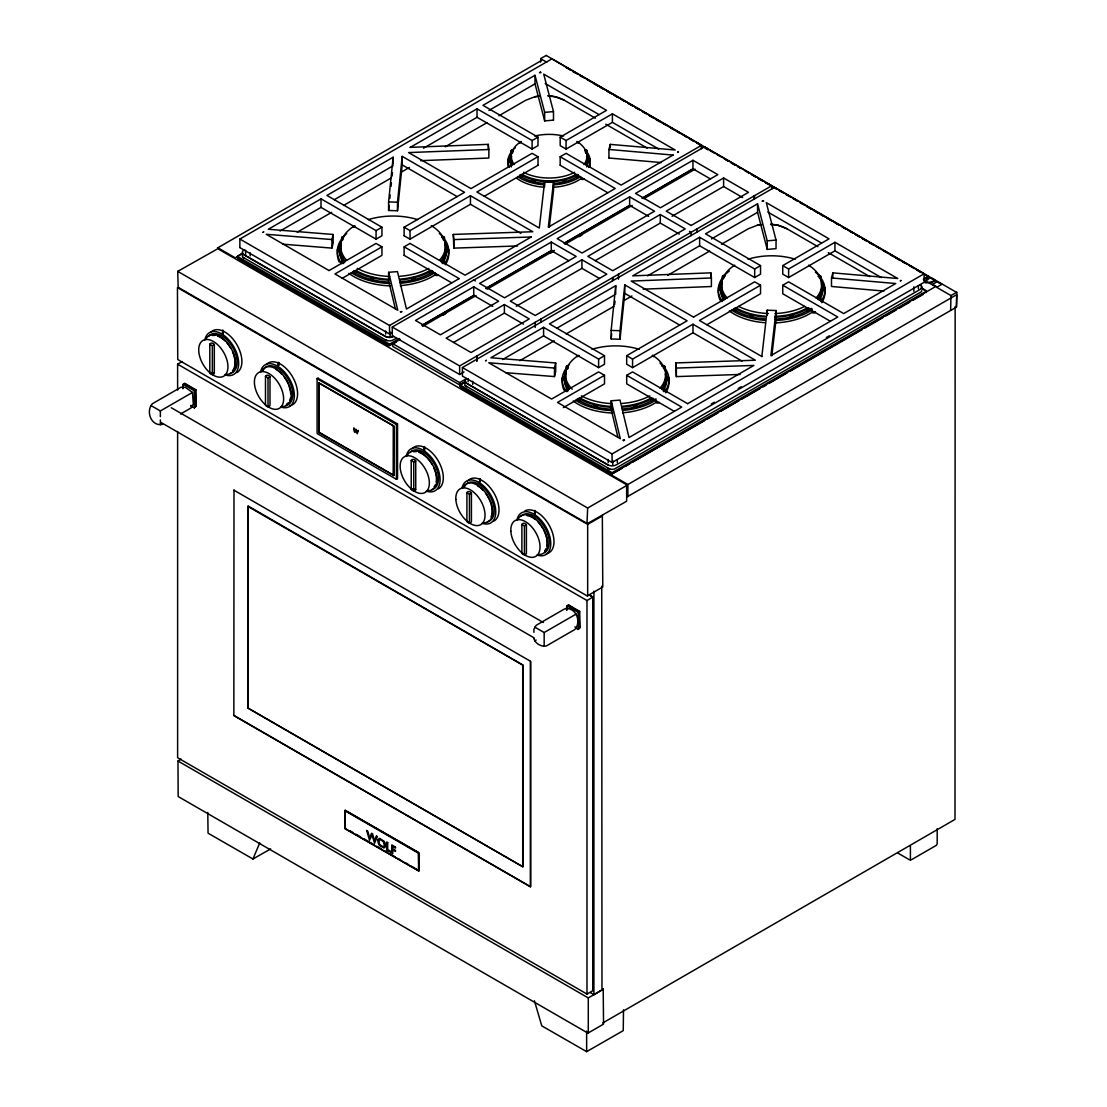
<?xml version="1.0" encoding="UTF-8"?>
<svg xmlns="http://www.w3.org/2000/svg" width="1107" height="1107" viewBox="0 0 1107 1107"><rect width="100%" height="100%" fill="white"/><g stroke="black" fill="none" stroke-linecap="round" stroke-linejoin="round"><path stroke-width="1.5" d="M194.32 407.791L196.271 405.965L195.911 389.802L194.32 390.729L194.32 407.791L190.598 406.061M235.016 258.139L242.862 253.157M318.193 378.345L397.538 423.898L397.538 478.681A1.937 1.591 60 0 1 396.431 479.317L317.1 433.515L317.1 378.732A1.937 1.591 60 0 1 318.193 378.096M319.162 432.56L319.162 382.98L393.691 425.946L393.774 475.401L319.01 432.574L319.314 383.008M280.029 231.045L321.002 207.383L321.002 198.831L376.062 230.616L376.062 239.126L381.929 235.777L381.957 227.239L376.062 230.616M333.152 234.49L333.152 242.987L331.892 248.106L331.92 239.555L333.11 234.463L268.309 229.26L321.016 198.886M345.246 810.532L418.875 852.639L418.875 870.974L344.914 828.659L345.246 810.282L418.529 852.681L418.875 870.974L345.246 828.631L345.246 810.366M392.432 332.321L389.539 333.996L389.526 325.486L239.873 239.057L239.859 247.567M396.431 479.317L396.431 424.535L317.1 378.732M402.228 164.874L402.201 156.378L397.496 202.207L397.496 210.745L402.187 164.86L457.122 196.576M520.94 233.425L470.447 204.269L410.047 239.14L410.019 230.616L470.433 195.731L532.813 231.737L453.317 234.435M418.529 871.015L418.529 853.234L344.692 810.601M392.625 343.917L392.805 346.436L459.64 384.904L459.64 382.607L392.805 343.682M470.447 195.773L470.447 204.269M476.826 360.993L476.826 355.873L476.951 361.076M533.906 632.388L533.906 629.205L536.148 625.33L564.612 608.905C575.889 606.401 581.77 621.843 574.851 629.509L546.388 645.935C541.406 647.083 535.414 643.624 533.906 638.739M540.382 72.232L541.046 72.564L539.469 72.702L540.368 72.19M546.429 55.599L956.877 292.566L956.448 307.137L627.489 496.614M505.608 372.685L554.469 376.588L554.482 368.077L555.7 362.958L490.871 357.755L543.565 327.326L598.624 359.097L598.624 367.621L604.491 364.258L604.505 355.721L598.624 359.097M578.117 629.371L580.054 627.544L579.708 611.382L578.117 612.296L578.117 629.371L577.148 629.233M587.665 596.023L587.665 524.386L177.452 287.557L177.729 359.526L587.236 595.953L602.775 586.987L602.333 515.419M627.074 485.295L587.665 508.044L586.987 523.348L178.172 287.322L177.743 271.367L217.83 248.729L626.645 484.755L626.645 501.236L587.665 523.445M588.287 1033.163L588.287 997.919L177.964 761.021L178.172 796.528L587.955 1033.122L603.536 1024.113L603.204 988.911M658.748 149.071L612.406 122.324L612.406 113.813L675.187 150.012L610.289 144.38L608.933 149.445L673.111 155.077M624.777 293.355L624.763 284.859L620.045 330.702L620.045 339.254L624.735 293.355L679.67 325.071M956.448 306.694L956.697 294.67L627.89 484.506L627.89 496.669M632.581 359.097L626.714 355.707L626.687 364.217L632.554 367.635L632.581 359.097L692.996 324.213L692.996 332.764L742.008 361.062M692.996 324.268L755.375 360.218L675.879 362.93L676.363 376.601L740.099 374.457M834.955 242.308L788.627 269.001L782.76 265.625L782.732 274.121L788.599 277.539L834.941 250.819L834.941 242.267L897.735 278.507L832.851 272.862L831.495 277.94L831.482 286.478L883.898 291.058M950.636 310.154L950.968 295.583L923.708 279.85M537.974 137.13L532.107 140.52L477.034 108.79L477.034 117.287L532.08 149.058L537.974 145.681L538.002 137.143L482.97 105.345L535.013 75.276L534.999 83.828L544.672 120.898L553.486 120.137M767.22 249.393L757.575 212.323L757.562 203.771L767.234 240.856L767.262 249.407L776.035 248.632L776.049 240.122L766.279 202.609L829.046 238.849L782.76 265.597M677.871 151.631L678.522 151.95L677.622 152.475L677.871 151.576M393.137 164.03L393.137 157.236L388.599 201.903L397.482 202.235M397.482 210.773L388.599 210.468L389.124 205.293M389.83 198.416L390.176 194.97M391.062 186.363L391.408 182.932M392.113 176.041L392.459 172.609M620.017 339.268L611.161 338.963L611.147 330.44L615.713 285.661L549.473 323.908L604.491 355.679M611.147 338.95L611.673 333.788M614.662 304.536L615.008 301.09M549.293 227.322L553.528 190.598L553.542 182.046M761.837 356.523L767.193 310.195L776.076 310.527L776.09 319.037M776.09 310.527L770.887 355.61L837.764 317.003L782.76 285.232L788.599 281.828L843.7 313.585L895.729 283.53L831.523 277.954M771.842 355.817L776.09 319.079M393.137 157.249L326.925 195.427L381.929 227.198M615.7 285.689L615.686 294.227M378.013 839.964L378.013 842.123A4.982 2.878 60 0 0 379.646 845.582L383.686 847.907A4.912 2.837 60 0 0 385.194 846.772L385.416 845.873A5.369 3.1 60 0 0 385.333 844.184L385.181 843.589A4.871 2.809 60 0 0 384.074 841.265L379.673 838.428M486.374 360.342L485.475 360.868L486.319 360.412M554.482 376.574L555.7 371.523L555.7 362.985M535.013 75.304L544.672 112.347L544.672 120.884M757.548 203.826L705.519 233.826L760.537 265.597M180.579 413.99L191.068 407.93L193.296 404.055L192.48 392.432L185.284 387.325L180.815 387.325L152.351 403.751C145.432 411.417 151.327 426.873 162.604 424.368M217.47 248.01L541.558 60.442M195.911 389.802L184.703 383.34L182.752 385.167L182.752 388.557M396.334 342.16L388.695 345.619L238.047 258.637L237.216 257.211L238.047 255.772L242.544 253.185M209.804 344.249L209.804 373.059A4.262 3.487 -60 0 0 212.336 374.512A3.003 2.449 60 0 0 214.315 373.363L214.315 344.568A4.262 3.487 -60 0 0 211.783 343.115A3.003 2.449 60 0 0 209.804 344.249L212.336 345.716L214.315 344.568M265.486 376.408L265.486 405.204A4.262 3.487 -60 0 0 268.019 406.656A3.003 2.449 60 0 0 269.997 405.522L269.997 376.726A4.262 3.487 -60 0 0 267.465 375.259A3.003 2.449 60 0 0 265.486 376.408L268.019 377.861L269.997 376.726M343.045 239.652C339.254 239.652 343.834 234.02 343.101 237.922M337.524 249.324C338.216 247.193 342.52 249.712 338.991 250.099L337.552 249.269C336.625 251.04 339.365 252.493 340.403 250.819M353.41 227.212L354.821 226.368M343.045 263.535C338.396 261.93 345.744 258.318 344.554 262.719M247.94 506.286L247.94 708.079L522.988 866.878L522.988 665.086L248.148 506.024M353.354 271.381C359.055 268.157 354.102 277.58 353.354 271.381L354.821 272.156L356.26 271.326M370.9 278.148C376.38 274.91 372.09 284.513 370.9 278.148L372.353 278.922L373.806 278.092M412.288 278.092C411.278 283.447 418.474 276.902 413.727 278.922C410.434 278.48 414.281 276.127 415.139 278.051M444.419 238.821C445.567 237.341 441.859 235.044 442.98 237.922L444.419 238.821L443.035 239.652M429.862 272.889C431.772 275.435 434.608 270.952 431.329 270.509M445.637 249.324C446.55 247.525 449.442 248.881 448.556 250.722C446.73 254.098 443.658 247.498 447.09 250.099L448.543 249.269M441.568 262.691C440.323 258.346 447.795 261.847 443.035 263.535M546.429 55.35L540.866 58.422L540.52 62.117M512.569 152.78C510.327 152.724 510.825 149.417 512.624 149.666M511.088 159.228C507.573 155.686 507.297 164.002 511.019 160.723M519.778 143.08L521.12 142.236M411.223 460.54L411.223 489.336A4.262 3.487 -60 0 0 413.755 490.802A3.003 2.449 60 0 0 415.734 489.654L415.734 460.858A4.262 3.487 -60 0 0 413.202 459.405A3.003 2.449 60 0 0 411.223 460.54L413.755 462.006L415.734 460.858M532.522 180.275C537.933 176.982 533.629 186.613 532.522 180.275L533.989 181.064L533.989 182.558M577.439 74.044L572.776 71.401M465.092 381.68L460.595 384.267L459.779 385.706L460.595 387.132L611.244 474.114M584.33 77.974L579.764 75.304M547.688 181.977L549.086 181.133L550.553 182.018M562.73 180.275C568.306 177.078 563.38 186.322 562.73 180.275L565.635 181.728M575.557 175.28C574.27 178.144 579.653 178.213 578.463 175.335L576.996 176.124C573.717 175.667 577.55 173.329 578.408 175.238M585.617 152.78C587.734 152.711 587.471 149.583 585.548 149.666M587.097 159.228C588.855 155.796 592.01 162.591 588.62 159.878M466.905 492.684L466.905 521.48A4.262 3.487 -60 0 0 469.437 522.947A3.003 2.449 60 0 0 471.416 521.798L471.416 493.002A4.262 3.487 -60 0 0 468.884 491.55A3.003 2.449 60 0 0 466.905 492.684L469.437 494.151L471.416 493.002M639.306 109.759L634.74 107.019L638.144 109.095M659.952 121.632L655.247 118.961L659.91 121.701M567.753 368.659C565.525 368.603 566.023 365.296 567.808 365.531M562.411 377.805C563.103 375.688 567.407 378.193 563.878 378.58L562.439 377.75C561.512 379.535 564.252 380.988 565.29 379.314M577.619 356.662L578.961 355.817M566.355 389.235C571.24 385.956 566.909 393.566 566.355 389.235L567.808 390.079M669.098 126.862L673.651 129.644M521.895 524.441L521.895 553.237A4.262 3.487 -60 0 0 524.427 554.69A3.003 2.449 60 0 0 526.406 553.555L526.406 524.76A4.262 3.487 -60 0 0 523.874 523.293A3.003 2.449 60 0 0 521.895 524.441L524.427 525.894L526.406 524.76M577.563 398.921C582.974 395.559 578.463 405.273 577.563 398.921L579.03 399.696L580.469 398.866M594.362 405.342C593.421 407.141 596.244 408.594 597.254 406.85C598.942 403.668 591.802 404.65 595.801 406.172L597.254 405.342M714.942 153.375L710.265 150.773M633.951 405.342C632.996 407.141 635.833 408.594 636.829 406.85C637.826 402.74 630.27 405.771 636.829 406.85M610.331 474.82L934.419 287.253M735.546 165.33L730.924 162.577L735.546 165.247M579.708 611.382L568.486 604.906L566.549 606.747L566.549 610.137M650.708 398.921C656.119 395.559 651.608 405.273 650.708 398.921L652.161 399.696L653.614 398.866M664.823 367.828C665.681 366.057 663.065 364.66 661.972 366.279L664.823 367.828L663.439 368.659M749.314 173.218L744.679 170.589M756.178 177.231L751.556 174.477L756.192 177.189M725.265 276.183C723.411 273.567 720.505 278.203 723.798 278.563M721.335 289.218C717.599 292.497 717.876 284.181 721.39 287.723M725.32 299.139C724.573 297.451 721.473 298.599 722.401 300.537M769.932 185.132L765.255 182.42L768.756 184.495M733.623 308.77L735.076 309.614C739.836 307.525 732.543 314.18 733.664 308.728M750.38 315.301C755.873 312.063 751.584 321.667 750.38 315.301L751.847 316.076L753.3 315.246M804.291 205.016L799.711 202.277M789.969 315.301C795.352 311.98 790.924 321.556 789.969 315.301L792.903 316.699M809.618 310.334C807.764 312.949 804.858 308.327 808.152 307.954C810.227 307.525 810.379 312.119 808.276 309.49M819.484 278.563C821.477 278.687 821.505 274.439 819.429 277.068L818.018 276.252L819.429 275.408L820.827 276.183M821.961 289.218C828.908 291.39 820.079 284.112 823.359 288.498L824.826 287.723M820.868 300.592L820.868 299.084L819.429 299.928C815.984 299.499 820.052 297.119 820.827 299.042M852.418 232.719L847.796 230.048M859.295 236.677L854.729 234.061M873.036 244.702L869.618 242.654M879.927 248.632L875.291 246.003M886.79 252.645L884.507 251.247M590.695 992.882L594.168 994.612L601.973 989.824L601.738 586.157M534.418 1000.77L541.766 1025.857L586.641 1051.65L623.227 1030.645L623.518 1009.819M925.673 280.348C928.095 272.599 942.002 285.426 930.281 277.746C912.514 290.006 947.896 275.339 930.281 283.088M941.78 284.388L937.159 281.635L941.794 284.347L937.159 287.059L932.564 284.278M897.763 853.013L909.539 859.807L911.296 859.807L936.314 845.361L937.186 843.852L937.186 828.7M602.734 1022.979L954.995 819.415L955.147 306.57M259.73 842.939L252.95 859.004L208.061 833.197L207.77 812.372M183.333 384.378L184.703 383.575L195.302 390.162L195.704 406.753L194.32 407.556M319.01 432.394L319.162 383.022M543.579 327.34L543.579 335.864L502.578 359.54M699.624 237.272L754.67 269.001L760.537 265.625L760.551 274.121L754.683 277.539L699.624 245.782L699.624 237.272L632.72 275.851L710.832 272.848M926.296 292.608L925.95 290.504L921.481 287.917M448.501 250.819L447.159 249.974L447.09 248.425M444.391 262.76L441.541 261.21M653.033 117.729L648.439 114.948L653.033 117.633M177.964 761.021L181.091 759.07M783.645 193.144L779.051 190.362L782.524 192.369M653.573 400.416L652.231 399.572M820.827 277.788L819.484 276.944M866.131 240.773L861.537 237.977L866.131 240.662M893.626 256.644L889.032 253.946M914.257 268.544L909.663 265.763M921.135 272.516L916.541 269.734L921.135 272.419M459.128 278.604L404.152 246.833L410.005 243.429M901.043 280.472L900.185 280.97L901.029 280.486M531.263 236.981L453.842 239.582L453.289 234.463L453.842 248.134L517.55 245.962M624.445 440.143L622.937 440.226L623.656 440.628M239.873 239.029L551.895 58.892L701.561 145.266L701.589 148.712M262.926 232.373L263.826 231.847L262.954 232.401M410.254 147.369L477.062 108.79M334.286 199.717L393.165 165.732M423.538 148.186L477.048 117.287M488.92 110.451L535.013 83.841M297.257 232.193L331.671 212.336M343.571 205.459L391.421 177.84M401.855 171.806L409.341 167.489M445.194 146.802L487.038 122.628M498.953 115.751L525.88 100.197L534.667 96.835A27.205 15.706 0 0 1 538.984 96.032M586.53 79.344L591.166 81.918M593.407 83.302L598.043 85.834M600.271 87.273L604.948 89.833M341.662 238.821L343.045 238.033M343.101 238.226L341.662 237.327M607.148 91.244L611.811 93.804L607.231 91.148M511.185 151.963L512.679 151.244M617.526 97.181L614.136 95.147M508.182 160.681L511.06 159.173M618.661 97.79L614.067 95.133M222.396 332.903L222.811 330.329L223.31 334.106M223.31 330.619L222.396 330.564M341.662 262.719L343.045 261.916M341.662 261.21L343.101 262.041L344.554 261.21M329.083 270.551L376.034 243.429L381.929 246.806L381.957 255.33L342.284 278.272M404.152 227.198L464.539 192.327L402.228 156.378M612.434 122.324L566.092 149.058L560.197 145.681L560.17 137.143L606.498 110.354L543.717 74.114L553.486 111.586L553.5 120.123M625.538 101.761L620.944 99.076L624.403 101.152M632.415 105.774L627.766 103.048L632.443 105.705M177.618 390.065L177.618 364.175L182.101 361.588M381.929 246.833L334.951 273.955L397.759 310.237L388.668 272.294L397.455 271.602L406.463 309.019L459.17 278.604M420.549 160.667L488.837 158.038L488.879 149.514L408.594 152.572L471.001 188.605L532.08 153.333L537.974 156.71L476.896 191.995L539.289 228.028L544.644 181.7L553.528 182.032L548.325 227.129L615.215 188.508L560.197 156.737L566.051 153.333L621.11 185.104L673.167 155.049M560.197 137.13L566.064 140.52L612.434 113.827M484.354 196.243L537.974 165.289M521.176 176.124C524.995 172.913 520.401 180.718 521.176 176.124C517.896 175.667 521.729 173.329 522.587 175.238M578.408 143.08L577.051 142.236M532.578 181.783L535.428 180.22M587.014 150.51L585.548 151.285L585.548 152.752M442.925 236.497L441.568 237.272L442.98 238.157L444.419 237.327M209.804 373.059L210.911 372.409M587.111 159.173L588.564 160.003L590.003 159.173M587.153 160.723L588.564 161.511L589.962 160.723M150.939 405.522L160.363 410.96L192.48 392.432M565.635 180.22L564.196 181.064L564.252 182.558M444.419 261.21L442.98 262.041L442.98 263.508M431.204 270.509L429.82 271.326L431.26 272.156L432.726 271.381M278.078 366.209L278.494 362.473L278.992 365.089M278.078 362.722L278.992 362.764M689.647 138.873L694.31 141.516L690.879 139.468M531.318 236.94L465.065 275.2L410.047 243.429M389.526 325.486L701.561 145.294M701.118 148.117C704.19 143.024 713.946 155.063 703.374 146.747M463.971 371.994L459.64 374.498L392.279 335.615L392.279 327.049L473.727 280.029L475.373 280.957M473.865 280.099L704.356 146.871L771.717 185.755L771.717 189.186M473.727 286.838L415.499 320.449L440.392 334.826L498.62 301.215L473.727 286.838L473.727 295.403L492.767 306.39M551.272 242.073L479.635 283.42L504.529 297.797L576.166 256.437L551.272 242.073L551.272 250.639L568.846 260.782M629.634 196.825L557.181 238.655L582.061 253.033L654.528 211.202L629.648 196.825L629.634 205.39L648.674 216.377M692.94 160.28L635.543 193.407L660.436 207.784L717.834 174.643L692.954 160.28L692.954 168.831L710.514 178.974M396.721 338.092L391.781 340.582A5.839 3.376 0 0 1 385.388 339.849L242.751 257.142M422.971 324.711L473.727 295.403M485.613 288.54L551.272 250.639M564.57 242.959L629.634 205.39M642.904 197.724L692.94 168.845M237.521 256.437L389.526 344.18L399.336 338.521M421.795 325.555L474.225 295.278M487.703 287.502L552.116 250.307M564.1 243.402L630.008 205.349M641.991 198.43L692.913 169.025M400.291 339.365L390.688 344.858L388.349 344.858L237.216 257.211M422.736 326.399L476.065 295.569M487.08 289.245L554.427 250.376M564.902 244.329L632.235 205.445M643.831 198.707L695.085 169.163M442.772 315.357L445.761 313.627M550.622 253.088L553.611 251.358M579.072 236.649L582.074 234.919M724.061 158.633L728.655 161.235M504.391 304.536L446.163 338.161L471.042 352.524L529.271 318.913L504.391 304.536L504.391 313.101L523.417 324.088M581.922 259.771L510.299 301.132L535.179 315.495L606.816 274.149L581.936 259.771L581.936 268.337L599.496 278.48M660.298 214.523L587.845 256.354L612.725 270.731L685.191 228.9L660.298 214.523L660.298 223.088L679.324 234.075M691.1 225.482L748.498 192.341L723.618 177.978L666.206 211.119L691.086 225.482M453.621 342.409L504.391 313.101M516.263 306.252L581.922 268.337M595.234 260.657L660.298 223.088M672.087 216.28L723.604 186.543L723.604 177.992M758.364 178.504L763.027 181.078M459.64 374.484L459.64 365.947L771.717 185.755M772.174 186.419L776.768 189.076L772.243 186.433M612.046 462.477L462.435 376.103L462.408 367.566L774.457 187.374M459.64 382.607L465.909 378.981M789.374 196.409L785.873 194.334L790.55 196.991M556.835 328.212L614.247 295.071M647.581 275.823L699.61 245.782M711.469 238.932L757.562 212.323M465.909 381.403L459.64 384.904M464.746 382.427L460.263 385.028L460.263 386.371L610.912 473.353L613.236 473.353L622.231 468.164M318.927 383.119L393.774 426.07M396.431 424.535L397.538 423.898M792.792 198.333L797.386 200.934L792.861 198.347M519.806 360.688L554.22 340.831M566.134 333.94L613.97 306.335M624.403 300.301L631.889 295.984M667.742 275.283L709.587 251.123M721.515 244.246L748.443 228.692L757.216 225.316A27.205 15.706 0 0 1 761.547 224.513M423.815 449.179L424.23 446.619L424.728 450.397M423.815 446.854L424.728 446.91M824.895 216.847L820.301 214.205M566.369 367.828L567.877 367.123M722.414 277.746L723.923 277.041L722.414 276.238M721.363 287.668L719.924 288.498L718.485 287.668M626.714 355.679L687.101 320.809L624.777 284.873M693.522 317.086L754.642 281.828L760.537 285.191L760.551 293.729L706.903 324.738M722.456 300.578L723.923 299.886L722.414 299.084M554.469 368.05L488.768 362.778L551.604 399.06L598.596 371.91L604.491 375.287L557.499 402.45L620.321 438.718L611.216 400.789L620.003 400.084L629.025 437.514L681.718 407.085L626.714 375.315L632.554 371.91L687.655 403.681M760.537 285.232L699.458 320.49L761.837 356.509M411.223 489.336L412.33 488.699M563.366 407.597L604.491 383.866L604.505 375.328M632.595 367.635L693.037 332.764M577.619 400.416L578.961 399.572M733.623 310.278L735.006 309.49M653.573 356.662L652.231 355.817M663.439 367.123L664.837 366.375M479.497 482.5L479.912 478.764L480.41 481.379M480.41 479.054L479.497 478.999M668.725 377.708C667.881 375.799 663.923 378.137 667.313 378.58C671.133 375.384 666.539 383.188 667.313 378.58M664.823 389.18C664.02 387.201 659.952 389.539 663.384 390.01C665.39 387.45 665.501 391.712 663.439 391.518M893.626 256.547L890.236 254.555M636.829 405.342L635.39 406.172L635.39 407.68M792.875 315.246L791.436 316.076L791.491 317.584M895.867 257.931L900.531 260.574L895.909 257.903M806.768 308.77L808.207 309.614L809.66 308.77M905.111 263.217L902.786 261.875L906.246 263.77M623.628 440.628L624.542 440.102M687.627 403.681L753.881 365.435L676.377 368.077L676.363 376.588M612.074 453.939L924.124 273.789L924.151 282.299L612.102 462.477L612.074 453.939L462.435 367.552M923.446 279.019L928.053 276.418L923.363 273.706M923.446 279.116L928.053 276.418L923.446 273.706M711.331 403.972L714.333 402.215M738.231 388.446L741.22 386.717M826.348 337.538L829.392 335.822M534.487 513.081L534.902 510.521L534.902 514.008M534.487 510.756L535.401 510.797M937.159 281.676L932.564 284.43M460.069 384.918L612.074 472.675L926.476 291.155M625.22 466.434L629.717 463.833M632.72 462.103L704.606 420.605M707.608 418.875L718.097 412.814M721.086 411.084L739.061 400.706M742.064 398.977L760.039 388.599M763.027 386.869L766.03 385.139M769.019 383.409L786.994 373.031M789.997 371.302L861.883 329.803M864.885 328.073L882.86 317.695M885.849 315.965L896.338 309.905M899.341 308.175L909.816 302.128M912.818 300.398L923.293 294.337M950.968 295.583L956.752 292.248M587.665 524.386L602.609 515.765M177.618 364.175L586.987 600.52L593.075 597.005M534.736 627.102L544.16 632.54L576.263 613.998M534.736 640.842L536.148 640.026M270.661 848.903L252.95 859.004M344.692 828.396L345.592 828.271M177.618 431.495L177.618 757.728L586.987 994.072L592.965 990.613L592.965 597.06L589.976 595.331M588.287 997.919L603.412 989.188M763.539 201.073L762.017 201.197L763.581 201.059M579.639 75.304L582.019 76.687M593.449 83.205L598.043 85.931M600.312 87.245L603.772 89.252M320.988 207.383L376.034 239.14M675.879 130.875L680.556 133.573L677.138 131.525M813.424 210.205L818.045 212.945L813.382 210.205M834.913 250.805L881.297 277.566M543.537 335.878L598.596 367.635M693.549 317.1L631.156 281.067L711.4 277.982L711.4 286.533L643.112 289.162M610.261 144.38L610.261 147.798M832.824 272.875L832.81 277.995M662.138 122.891L666.829 125.603L662.249 122.932M682.77 134.805L687.447 137.503L685.15 136.147M588.564 161.511L588.564 160.003M717.142 154.648L720.643 156.613M758.433 178.531L763.027 181.188M447.09 251.607L447.09 250.099M372.353 280.431L372.353 278.922M827.123 218.148L831.814 220.846L827.233 218.19M882.113 249.891L886.804 252.604M735.006 307.954L736.473 308.728M751.847 317.584L751.847 316.076M544.686 112.374L553.458 111.599M534.639 96.793L539.095 96.281M757.188 225.288L761.658 224.776M453.815 239.582L453.815 248.106M767.262 240.856L776.021 240.094M400.388 311.745L401.993 311.62L400.443 311.8M410.171 147.356L488.256 144.353L488.879 149.473M611.189 330.412L620.045 330.716M329.028 270.551L266.22 234.283L331.892 239.555M283.06 244.19L331.892 248.106M661.336 162.563L608.947 158.01M393.4 475.512L393.538 425.96M578.117 629.136L579.487 628.333L579.086 611.742L568.486 605.155L567.116 605.958L567.116 609.334M548.02 95.949L555.465 96.793L564.279 100.239L595.386 118.186M770.583 224.43L778.027 225.288M823.304 289.992L823.359 288.498M431.204 273.664L431.26 272.156M354.766 273.664L354.821 272.156M778.013 225.316L786.842 228.72L817.935 246.681M385.374 339.849L387.284 340.582M465.314 385.637L609.846 469.077M689.467 231.363L691.086 232.304L691.1 235.736M774.499 187.374L924.124 273.761M642.752 111.641L646.184 113.647L642.766 111.682M741.261 168.527L737.76 166.548L740.126 167.96M834.083 222.12L838.677 224.818L835.245 222.811M868.455 241.963L873.049 244.661M572.817 71.374L575.142 72.716M671.395 128.218L673.706 129.561M725.251 159.311L728.655 161.345M799.738 202.304L803.129 204.338M820.356 214.218L823.746 216.252M850.134 231.405L852.418 232.802M855.863 234.712L859.295 236.76M540.645 58.685L546.844 62.269M921.827 288.678L924.802 290.408M754.393 195.745L754.268 199.108M545.211 83.523L599.025 114.588M723.618 186.543L742.645 197.53M767.774 212.018L821.574 243.083M605.75 124.178L647.208 148.117M828.299 252.659L869.77 276.598M585.492 151.244L587.001 151.963M696.995 228.886L696.995 232.318M560.197 165.289L607.785 192.756M830.333 321.238L782.76 293.77L782.732 285.246M511.185 150.455L512.624 151.285L512.624 152.752M508.182 159.173L509.621 160.003M521.12 177.618L519.737 176.788L519.709 175.335M404.152 227.226L410.019 230.616M667.258 380.088L665.847 379.203M404.152 235.777L409.991 239.14M535.179 322.317L535.179 327.451M404.152 255.371L451.739 282.852M674.288 411.334L626.714 383.866L626.687 375.328M566.369 366.32L567.808 367.164L567.808 368.617M567.753 391.518L566.369 390.688M459.626 365.933L392.279 327.049M239.873 247.608L389.498 333.996M244.024 249.974A5.867 3.39 0 0 0 244.024 254.776L385.374 336.39A5.839 3.376 0 0 0 391.753 337.165M466.587 378.469A5.867 3.39 0 0 0 466.573 383.271L607.937 464.871A5.867 3.39 0 0 0 616.239 464.871L919.972 289.522A5.867 3.39 0 0 0 919.972 284.72A5.839 3.376 0 0 1 921.287 288.429M243.983 254.79L385.388 336.445A5.867 3.39 0 0 0 393.691 336.39M466.531 383.285L607.951 464.926M217.609 247.636L235.016 257.682M610.483 474.46L627.89 484.506M177.743 271.367L587.665 508.044M319.162 432.311L393.774 475.401M212.655 372.409L214.315 373.363M414.073 488.699L415.734 489.654M589.588 595.275L592.826 597.143L592.826 990.364M183.112 384.254L194.32 390.729M566.909 605.833L578.117 612.296M191.068 405.356L192.48 406.172M574.851 626.922L576.263 627.752M171.267 407.722L543.302 622.508M160.833 422.348L534.349 638.006M233.854 490.138L530.613 661.322L530.613 886.749L233.992 715.496M350.075 830.859L353.064 832.589M356.053 834.318L360.55 836.906M363.539 838.636L374 844.669M376.989 846.398L381.486 848.986M384.475 850.716L387.464 852.445M390.453 854.175L394.936 856.763M397.939 858.492L400.928 860.208M405.411 862.81L408.4 864.525M411.389 866.255L417.381 869.715M383.077 841.292L380.255 839.659A3.598 2.076 60 0 0 379.134 840.462L379.134 842.939A3.625 2.089 60 0 0 380.255 845.042L383.077 846.661A3.625 2.089 60 0 0 384.198 845.859L384.198 843.396M611.189 409.355L617.927 437.376M395.379 308.895L388.64 280.874L388.626 272.322M711.427 277.954L710.846 272.862L710.832 277.968M675.851 362.958L676.363 368.05M918.395 285.689L918.395 288.789M913.856 286.755L913.856 291.418M910.411 845.845L910.411 859.945M819.429 275.408L819.429 276.847M819.429 298.253L819.429 299.693M811.929 308.632L811.929 312.063M808.207 309.614L808.207 311.122M788.627 269.001L788.627 277.525M767.193 310.195L767.193 315.301M754.67 269.001L754.67 277.525M754.407 195.759L754.407 199.177M735.076 309.614L735.076 311.122M723.853 275.408L723.853 276.847M723.853 298.253L723.853 299.693M719.924 286.824L719.924 290.006M667.313 376.92L667.313 378.359M663.384 388.349L663.384 389.789M655.884 398.728L655.884 402.145M652.161 399.696L652.161 401.204M618.509 274.066L618.509 279.199M617.305 459.516L617.305 462.629M612.766 460.581L612.766 465.258M612.074 472.675L612.074 474.239M611.189 400.817L611.189 409.313M608.933 149.487L608.933 157.983M608.213 459.516L608.213 462.629M595.801 406.172L595.801 407.68M593.919 591.235L593.919 994.639M586.987 600.52L586.987 994.072M586.641 1031.115L586.641 1051.65M579.03 399.696L579.03 401.204M576.996 176.124L576.996 177.618M568.486 604.906L568.486 605.626M567.808 388.349L567.808 389.789M566.839 608.559L566.839 610.192M566.064 140.52L566.064 149.044M563.878 376.92L563.878 378.359M563.878 378.58L563.878 380.088M560.17 156.751L560.17 165.247M544.644 181.714L544.644 186.806M544.16 632.54L544.16 646.28M540.963 318.844L541.088 322.331M538.002 156.751L538.002 165.247M534.985 511.047L534.985 514.534M534.902 510.521L534.902 512.845M532.107 140.52L532.107 149.044M530.474 661.391L530.474 886.832L233.854 715.579L233.992 490.069M524.427 525.894L524.427 554.69M509.621 158.343L509.621 161.511M488.284 144.38L488.284 149.473M479.912 478.764L479.995 481.614M472.703 381.278L472.703 384.392M469.437 494.151L469.437 522.947M468.15 378.649L468.15 381.763M424.313 447.145L424.313 449.47M424.23 446.619L424.23 448.944M413.727 278.922L413.727 280.431M413.755 462.006L413.755 490.802M404.124 227.239L404.124 235.736M404.124 246.847L404.124 255.33M393.538 426.209L393.538 475.54M390.204 332.1L390.204 336.763M389.526 344.18L389.526 345.744M388.599 201.958L388.599 210.441M385.665 331.021L385.665 334.134M343.101 262.041L343.101 263.508M338.991 248.425L338.991 249.864M338.991 250.099L338.991 251.607M278.577 362.999L278.577 365.338M278.494 362.473L278.494 364.812M268.019 377.861L268.019 406.656M250.14 252.783L250.14 255.897M245.602 250.168L245.602 254.831M222.811 330.329L222.894 333.179M212.336 345.716L212.336 374.512M183.056 386.98L183.056 388.612M160.363 410.96L160.363 416.716M160.363 419.899L160.363 424.701M526.918 515.599A20.659 11.928 60 0 1 535.359 519.515M538.099 522.047A20.659 11.928 60 0 1 542.831 528.44M543.495 529.63A20.659 11.928 60 0 1 546.83 545.972M546 548.657A20.659 11.928 60 0 1 544.658 550.802M477.518 485.793A20.659 11.928 60 0 1 479.428 487.038M480.369 487.758A20.659 11.928 60 0 1 483.109 490.304M485.627 493.321A20.659 11.928 60 0 1 489.654 500.309M490.166 501.526A20.659 11.928 60 0 1 491.01 504.003M491.342 505.221A20.659 11.928 60 0 1 492.089 509.981M492.117 511.102A20.659 11.928 60 0 1 491.01 516.914M413.714 451.794A20.659 11.928 60 0 1 416.246 451.698M418.986 452.32A20.659 11.928 60 0 1 426.527 457.246M427.427 458.16A20.659 11.928 60 0 1 432.159 464.553M433.986 468.15A20.659 11.928 60 0 1 436.158 482.071M435.328 484.769A20.659 11.928 60 0 1 433.986 486.9M411.901 489.502A20.659 11.928 60 0 1 403.557 457.302A20.659 11.928 60 0 1 428.367 476.356A20.659 11.928 60 0 1 412.842 490.221M276.1 369.503A20.659 11.928 60 0 1 278.009 370.748M278.95 371.468A20.659 11.928 60 0 1 281.69 374.014M284.208 377.03A20.659 11.928 60 0 1 288.249 384.018M288.747 385.236A20.659 11.928 60 0 1 290.671 393.691M290.421 397.939A20.659 11.928 60 0 1 289.591 400.623M288.249 402.754A20.659 11.928 60 0 1 286.422 404.263M266.164 405.37A20.659 11.928 60 0 1 257.82 373.156A20.659 11.928 60 0 1 282.631 392.21A20.659 11.928 60 0 1 267.105 406.089M212.295 335.518A20.659 11.928 60 0 1 214.827 335.407M217.567 336.03A20.659 11.928 60 0 1 225.108 340.97M226.88 342.824A20.659 11.928 60 0 1 230.74 348.262M232.567 351.874A20.659 11.928 60 0 1 232.567 370.61M210.482 373.225A20.659 11.928 60 0 1 202.138 341.011A20.659 11.928 60 0 1 226.949 360.066A20.659 11.928 60 0 1 211.423 373.945M378.013 840.102A4.982 2.878 60 0 1 379.687 838.553M383.077 841.486A3.625 2.089 60 0 1 384.198 843.603M770.624 224.223A27.205 15.706 0 0 1 786.842 228.72M921.73 290.546A5.839 3.376 0 0 1 921.287 291.847L614.33 469.077A5.839 3.376 0 0 1 607.951 468.344M466.531 386.689A5.839 3.376 0 0 1 465.258 383.022M548.076 95.728A27.205 15.706 0 0 1 564.293 100.239M243.983 258.208A5.839 3.376 0 0 1 242.71 254.527M520.913 516.388A21.822 12.606 60 0 1 543.537 525.576A21.822 12.606 60 0 1 544.658 552.601M517.896 519.557A21.822 12.606 60 0 1 543.067 528.316A21.822 12.606 60 0 1 538.071 554.482M464.497 486.9A21.822 12.606 60 0 1 488.547 493.819A21.822 12.606 60 0 1 487.329 521.715M462.906 487.813A21.822 12.606 60 0 1 488.076 496.559A21.822 12.606 60 0 1 483.067 522.739M410.24 452.486A21.822 12.606 60 0 1 433.986 463.501A21.822 12.606 60 0 1 431.647 489.571M407.224 455.655A21.822 12.606 60 0 1 432.394 464.414A21.822 12.606 60 0 1 427.385 490.595M263.079 370.61A21.822 12.606 60 0 1 287.128 377.542A21.822 12.606 60 0 1 285.91 405.425M261.487 371.523A21.822 12.606 60 0 1 286.658 380.268A21.822 12.606 60 0 1 281.648 406.449M208.822 336.196A21.822 12.606 60 0 1 232.567 347.211A21.822 12.606 60 0 1 230.228 373.28M205.805 339.379A21.822 12.606 60 0 1 230.976 348.124A21.822 12.606 60 0 1 225.98 374.304M524.829 510.95A24.16 13.948 60 0 1 550.11 526.987A24.16 13.948 60 0 1 546.401 553.749M516.914 520.221A24.16 13.948 60 0 1 534.792 514.7A24.16 13.948 60 0 1 550.719 542.292A24.16 13.948 60 0 1 537.006 555.008M467.708 480.964A24.16 13.948 60 0 1 492.753 491.134A24.16 13.948 60 0 1 493.999 521.051M461.923 488.464A24.16 13.948 60 0 1 479.788 482.943A24.16 13.948 60 0 1 495.728 510.535A24.16 13.948 60 0 1 482.015 523.265M412.025 448.805A24.16 13.948 60 0 1 437.071 458.976A24.16 13.948 60 0 1 438.317 488.893M406.241 456.319A24.16 13.948 60 0 1 424.119 450.798A24.16 13.948 60 0 1 440.046 478.39A24.16 13.948 60 0 1 426.333 491.121M266.289 364.673A24.16 13.948 60 0 1 292.58 376.864A24.16 13.948 60 0 1 289.992 405.716M260.505 372.173A24.16 13.948 60 0 1 278.383 366.666A24.16 13.948 60 0 1 294.31 394.258A24.16 13.948 60 0 1 280.597 406.975M210.607 332.529A24.16 13.948 60 0 1 235.653 342.7A24.16 13.948 60 0 1 236.898 372.616M204.823 340.029A24.16 13.948 60 0 1 222.701 334.522A24.16 13.948 60 0 1 238.628 362.114A24.16 13.948 60 0 1 224.915 374.83M659.343 402.339A1.744 1.01 0 0 1 656.797 402.948A1.744 1.01 0 0 1 656.437 401.371M815.389 311.731A1.744 1.01 0 0 1 813.714 312.99A1.744 1.01 0 0 1 812.026 311.731M438.441 274.799A1.744 1.01 0 0 1 436.31 275.505A1.744 1.01 0 0 1 435.079 274.273M584.178 178.753A1.744 1.01 0 0 1 582.047 179.472A1.744 1.01 0 0 1 580.815 178.241M663.73 367.676A51.226 29.571 0 0 1 662.927 389.111M651.815 398.714A51.226 29.571 0 0 1 622.286 407.127M612.24 407.307A51.226 29.571 0 0 1 579.376 398.714M568.265 389.111A51.226 29.571 0 0 1 568.265 366.472M659.966 363.013A51.226 29.571 0 0 1 662.028 365.296M666.829 379.687A51.226 29.571 0 0 1 663.73 389.816M654.112 399.198A51.226 29.571 0 0 1 636.733 406.629M635.197 407.016A51.226 29.571 0 0 1 622.286 409.023M612.24 409.203A51.226 29.571 0 0 1 595.995 407.016M594.459 406.629A51.226 29.571 0 0 1 577.079 399.198M567.462 389.816A51.226 29.571 0 0 1 564.376 379.687M564.418 378.4A51.226 29.571 0 0 1 566.12 372.035M666.386 375.827A51.226 29.571 0 0 1 666.774 378.4M818.972 276.39A51.226 29.571 0 0 1 818.972 299.028M807.861 308.618A51.226 29.571 0 0 1 774.997 317.211M764.951 317.031A51.226 29.571 0 0 1 735.422 308.618M724.31 299.028A51.226 29.571 0 0 1 724.31 276.39M822.875 289.605A51.226 29.571 0 0 1 819.775 299.72M811.237 308.369A51.226 29.571 0 0 1 809.037 309.822M807.861 310.514A51.226 29.571 0 0 1 792.778 316.547M791.242 316.92A51.226 29.571 0 0 1 774.997 319.12M764.951 318.927A51.226 29.571 0 0 1 752.04 316.92M750.504 316.547A51.226 29.571 0 0 1 735.422 310.514M723.508 299.72A51.226 29.571 0 0 1 720.422 289.605M720.851 285.744A51.226 29.571 0 0 1 722.165 281.953M821.131 281.953A51.226 29.571 0 0 1 822.432 285.744M442.523 237.479A53.565 30.927 0 0 1 442.523 261.141M430.914 271.173A53.565 30.927 0 0 1 400.028 279.96M388.834 280.14A53.565 30.927 0 0 1 355.167 271.173M343.557 261.141A53.565 30.927 0 0 1 343.557 237.479M446.605 251.206A53.565 30.927 0 0 1 443.367 261.778M430.914 273.069A53.565 30.927 0 0 1 400.028 281.856M388.834 282.036A53.565 30.927 0 0 1 355.167 273.069M342.713 261.778A53.565 30.927 0 0 1 339.475 251.206M339.531 249.85A53.565 30.927 0 0 1 341.302 243.194M444.779 243.194A53.565 30.927 0 0 1 446.55 249.85M585.105 150.607A38.98 22.5 0 0 1 586.738 165.04M576.65 175.127A38.98 22.5 0 0 1 521.522 175.127M511.434 165.04A38.98 22.5 0 0 1 513.081 150.607M588.066 161.11A38.98 22.5 0 0 1 586.738 166.936M576.65 177.023A38.98 22.5 0 0 1 554.178 183.416M544.007 183.416A38.98 22.5 0 0 1 521.522 177.023M511.434 166.936A38.98 22.5 0 0 1 510.106 161.11M664.906 368.064A53.371 30.816 0 0 1 664.906 391.657M655.718 400.18A53.371 30.816 0 0 1 622.563 410.406M612.808 410.628A53.371 30.816 0 0 1 575.474 400.18M566.3 391.657A53.371 30.816 0 0 1 569.385 364.452M668.503 378.207A53.371 30.816 0 0 1 665.75 392.777M656.852 401.786A53.371 30.816 0 0 1 622.563 412.786M612.808 413.008A53.371 30.816 0 0 1 573.26 400.997M564.044 390.204A53.371 30.816 0 0 1 562.688 378.207M815.361 272.101A53.371 30.816 0 0 1 820.951 301.561M811.763 310.085A53.371 30.816 0 0 1 775.827 320.49M764.674 320.31A53.371 30.816 0 0 1 731.519 310.085M722.345 301.561A53.371 30.816 0 0 1 729.305 271.007M823.193 284.167A53.371 30.816 0 0 1 821.795 302.681M812.898 311.69A53.371 30.816 0 0 1 775.827 322.857M764.674 322.69A53.371 30.816 0 0 1 729.305 310.901M720.09 300.122A53.371 30.816 0 0 1 720.09 284.167M439.354 233.508A55.696 32.158 0 0 1 444.502 263.674M434.926 272.571A55.696 32.158 0 0 1 400.319 283.254M390.134 283.489A55.696 32.158 0 0 1 351.168 272.571M341.579 263.674A55.696 32.158 0 0 1 346.726 233.508M446.841 245.422A55.696 32.158 0 0 1 445.388 264.739M436.103 274.149A55.696 32.158 0 0 1 400.319 285.62M390.134 285.855A55.696 32.158 0 0 1 348.857 273.318M339.24 262.068A55.696 32.158 0 0 1 339.24 245.422M584.704 149.403A41.111 23.745 0 0 1 588.799 167.42M580.58 176.539A41.111 23.745 0 0 1 554.455 184.814M543.717 184.814A41.111 23.745 0 0 1 517.592 176.539M509.372 167.42A41.111 23.745 0 0 1 515.405 147.66M581.715 178.102A41.111 23.745 0 0 1 554.455 187.194M543.717 187.194A41.111 23.745 0 0 1 516.471 178.102M508.321 166.756A41.111 23.745 0 0 1 508.321 160.557M589.851 160.557A41.111 23.745 0 0 1 589.851 166.756M652.507 355.25A50.064 28.907 0 0 1 660.007 388.128M649.823 395.877A50.064 28.907 0 0 1 622.134 403.432M612.323 403.626A50.064 28.907 0 0 1 581.369 395.877M572.236 389.235A50.064 28.907 0 0 1 578.684 355.25M591.996 349.286A50.064 28.907 0 0 1 639.196 349.286M665.224 373.862A50.064 28.907 0 0 1 661.848 388.695M650.999 398.063A50.064 28.907 0 0 1 622.134 406.283M612.323 406.477A50.064 28.907 0 0 1 580.193 398.063M569.344 388.695A50.064 28.907 0 0 1 565.968 373.862M808.553 265.168A50.064 28.907 0 0 1 816.053 298.032M804.651 306.418A50.064 28.907 0 0 1 774.914 313.53M768.369 313.53A50.064 28.907 0 0 1 738.632 306.418M727.244 298.032A50.064 28.907 0 0 1 734.73 265.168M748.041 259.204A50.064 28.907 0 0 1 795.241 259.204M821.269 283.766A50.064 28.907 0 0 1 817.893 298.599M807.045 307.981A50.064 28.907 0 0 1 774.914 316.381M765.103 316.187A50.064 28.907 0 0 1 736.238 307.981M725.389 298.599A50.064 28.907 0 0 1 722.013 283.766M431.287 225.607A52.389 30.249 0 0 1 439.521 260.256M428.866 268.364A52.389 30.249 0 0 1 399.876 276.28M389.622 276.473A52.389 30.249 0 0 1 357.229 268.364M346.574 260.256A52.389 30.249 0 0 1 354.807 225.607M368.34 219.615A52.389 30.249 0 0 1 417.74 219.615M444.986 245.187A52.389 30.249 0 0 1 441.444 260.712M430.097 270.523A52.389 30.249 0 0 1 399.876 279.13M389.622 279.324A52.389 30.249 0 0 1 355.997 270.523M344.637 260.712A52.389 30.249 0 0 1 341.094 245.187M576.968 141.447A37.818 21.836 0 0 1 584.026 164.556M574.63 172.291A37.818 21.836 0 0 1 523.542 172.291M514.16 164.556A37.818 21.836 0 0 1 521.217 141.447M534.612 136.036A37.818 21.836 0 0 1 563.56 136.036M586.572 156.198A37.818 21.836 0 0 1 585.617 164.694M575.82 174.477A37.818 21.836 0 0 1 522.352 174.477M512.569 164.694A37.818 21.836 0 0 1 511.6 156.198M570.589 70.032L565.954 67.319L570.575 69.99M701.201 145.446L696.552 142.734L701.201 145.446M845.554 228.789L842.123 226.783L845.554 228.789M358.115 430.457L357.215 432.546L355.859 429.156L354.946 431.232C352.566 420.895 354.24 438.566 356.08 430L357.243 433.778L358.115 430.457M376.422 836.076L374.498 840.559L372.547 833.834L371.578 833.28L369.627 837.75L367.69 831.039L366.68 830.458L369.53 840.282L372.063 835.107L374.567 843.188L377.418 836.643L376.422 836.076M806.546 206.317L811.14 208.96L806.491 206.276M612.725 277.539L612.586 280.901L612.725 277.566M522.712 665.086L248.079 506.536L248.079 708.148L522.712 866.712L522.712 665.086M387.685 842.579L386.675 841.998L386.675 850.121L390.868 852.528L390.868 851.491L387.685 849.65L387.685 842.579M395.503 847.09L391.753 844.918L391.753 853.04L392.764 853.622L392.764 849.858L395.503 851.435L395.503 850.384L392.764 848.806L392.764 846.551L395.503 848.142L395.503 847.09M510.839 531.194A20.659 11.928 60 0 0 533.532 557.208A20.659 11.928 60 0 0 531.886 527.098A20.659 11.928 60 0 0 510.839 531.194M455.849 499.437A20.659 11.928 60 0 0 478.542 525.465A20.659 11.928 60 0 0 476.896 495.355A20.659 11.928 60 0 0 455.849 499.437"/></g></svg>
